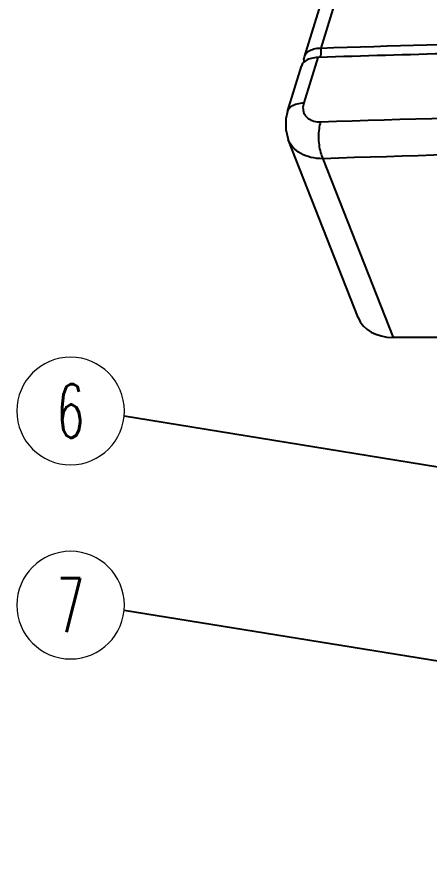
# Model space of a CAD drawing. Extents: x 3002 to 3805, y -1490 to -963.
# Drawn here: x 3014.1 to 3060.1, y -1487.2 to -1393.6 of the extents above; entities that cross this region are included whole.
import ezdxf
from ezdxf.enums import TextEntityAlignment as Align

# ---------------------------------------------------------------- set-up
doc = ezdxf.new("R2010")
doc.units = 0
doc.header["$LTSCALE"] = 30.734
doc.layers.get('0').update_dxf_attribs({"linetype": 'CONTINUOUS'})
doc.layers.add('dim', color=3, linetype='CONTINUOUS', lineweight=9)
doc.layers.add('from', color=7, linetype='CONTINUOUS', lineweight=13)
doc.styles.add('BOM', font='txt.shx', dxfattribs={"bigfont": 'gbcbig.shx'})
doc.styles.get("Standard").update_dxf_attribs({"font": 'txt', "width": 0.8})
doc.dimstyles.get("Standard").update_dxf_attribs({"dimtxt": 0.15625, "dimasz": 0.1875, "dimexe": 0.18, "dimexo": 0.0625, "dimgap": 0.09, "dimtad": 0, "dimtih": 1, "dimtoh": 1, "dimdsep": 46, "dimtxsty": 'Standard', "dimcen": 0.09, "dimadec": 0, "dimazin": 0, "dimtp": 0.01, "dimtm": 0.01, "dimtfac": 1, "dimtofl": 0, "dimtmove": 0, "dimatfit": 3, "dimfxl": 1, "dimtolj": 1, "dimarcsym": 0})

# ---------------------------------------------------------------- blocks, each defined once
blk = doc.blocks.new('yx_bom3')
at = {"layer": 'from'}
blk.add_circle((0, 0), 1, dxfattribs=at)
at = {"layer": 'from', "color": 4, "style": 'BOM', "width": 0.6}
blk.add_attdef('ITEM', text='', height=1, dxfattribs=at).set_placement((0, 0), align=Align.MIDDLE)

msp = doc.modelspace()

# ---------------------------------------------------------------- linework, layer by layer
at = {"color": 7, "linetype": 'Continuous'}
for p, q in [((3049.939, -1390.713), (3047.964, -1397.104)), ((3046.141, -1398.081), (3048.115, -1391.69)), ((3047.64, -1398.155), (3046.074, -1403.22)), ((3047.754, -1398.151), (3047.64, -1398.155)), ((3044.25, -1404.199), (3045.816, -1399.132)), ((3052.132, -1427.145), (3044.336, -1407.292)), ((3048.209, -1409.44), (3056.029, -1429.357)), ((3229.57, -1429.357), (3056.029, -1429.357))]:
    msp.add_line(p, q, dxfattribs=at)
msp.add_lwpolyline([(3044.25, -1404.199), (3044.072, -1405), (3044.058, -1406.177), (3044.336, -1407.292)], dxfattribs=at)
msp.add_arc((3133.714, -4100.567), 2703.782, 91.506493, 91.821895, dxfattribs=at)
msp.add_ellipse((3057.445, -1424.808), major_axis=(5.21, 2.57), ratio=0.720467, start_param=3.08078, end_param=4.112012, dxfattribs=at)
for points, start_tangent, end_tangent in [([(3047.964, -1397.104), (3095.336, -1396.008), (3143.133, -1395.726), (3191.325, -1396.257)], (0.999493, 0.031839), (0.999812, -0.01938)), ([(3046.142, -1398.081), (3046.236, -1397.867), (3046.619, -1397.473), (3047.213, -1397.211), (3047.964, -1397.104)], (0.293937, 0.955825), (0.999493, 0.031839)), ([(3047.884, -1398.128), (3047.976, -1397.94), (3048.024, -1397.674)], (0.639815, 0.768529), (0.081653, 0.996661)), ([(3048.024, -1397.674), (3048.02, -1397.377), (3047.964, -1397.104)], (0.081653, 0.996661), (-0.306665, 0.951818)), ([(3046.326, -1398.503), (3046.294, -1398.524), (3045.911, -1398.918), (3045.817, -1399.132)], (-0.842249, -0.539089), (-0.293937, -0.955825)), ([(3046.133, -1398.668), (3046.096, -1398.358), (3046.142, -1398.081)], (-0.24369, 0.969853), (0.293937, 0.955825)), ([(3047.64, -1398.155), (3046.888, -1398.262), (3046.326, -1398.503)], (-0.999493, -0.031839), (-0.842249, -0.539089)), ([(3044.252, -1404.198), (3044.346, -1403.983), (3044.729, -1403.59), (3045.323, -1403.328), (3046.074, -1403.22)], (0.293996, 0.955807), (0.999493, 0.031839)), ([(3046.074, -1403.22), (3045.989, -1403.893), (3046.161, -1404.491), (3046.574, -1404.957), (3047.187, -1405.246), (3047.943, -1405.328)], (-0.295028, -0.955489), (0.999465, 0.032715)), ([(3047.943, -1405.328), (3104.673, -1404.089), (3161.977, -1404.089), (3219.799, -1405.328)], (0.999458, 0.032909), (0.999488, -0.031981)), ([(3047.943, -1405.328), (3047.775, -1406.116), (3047.718, -1407.003), (3047.776, -1407.906), (3047.945, -1408.744), (3048.209, -1409.44)], (-0.292884, -0.956148), (0.450115, -0.892971)), ([(3048.209, -1409.44), (3046.877, -1409.292), (3045.736, -1408.853), (3044.862, -1408.151), (3044.336, -1407.292)], (-0.999996, -0.002678), (-0.366481, 0.930426)), ([(3219.816, -1409.44), (3162.076, -1408.202), (3104.856, -1408.202), (3048.209, -1409.44)], (-0.999488, 0.031983), (-0.999458, -0.032912))]:
    msp.add_spline(points, degree=3, dxfattribs=dict(at, start_tangent=start_tangent, end_tangent=end_tangent))

# ---------------------------------------------------------------- block references
at = {"layer": 'dim'}
ref = msp.add_blockref('yx_bom3', (3020.068, -1437.565), dxfattribs=dict(at, xscale=-6, yscale=6.000000000000006, zscale=6))
ref.add_attrib('ITEM', '6', dxfattribs={"layer": 'from', "color": 4, "height": 6, "style": 'BOM', "width": 0.6}).set_placement((3020.068, -1437.565), align=Align.MIDDLE)
ref = msp.add_blockref('yx_bom3', (3020.068, -1459.204), dxfattribs=dict(at, xscale=-6, yscale=6.000000000000006, zscale=6))
ref.add_attrib('ITEM', '7', dxfattribs={"layer": 'from', "color": 4, "height": 6, "style": 'BOM', "width": 0.6}).set_placement((3020.068, -1459.204), align=Align.MIDDLE)

# ---------------------------------------------------------------- leaders
at = {"layer": 'dim', "color": 4}
for points in [[(3179.696, -1463.107), (3026.039, -1438.15)], [(3190.139, -1486.441), (3026.039, -1459.789)]]:
    msp.add_leader(points, dimstyle='Standard', override={"dimasz": 1.5, "dimexe": 10.0584, "dimexo": 3.4925, "dimdec": 4, "dimzin": 0, "dimcen": 5.0292, "dimtp": 0, "dimtm": 0, "dimtdec": 4, "dimldrblk": 'Dot', "dimtzin": 0}, dxfattribs=at)

doc.saveas('drawing.dxf')
